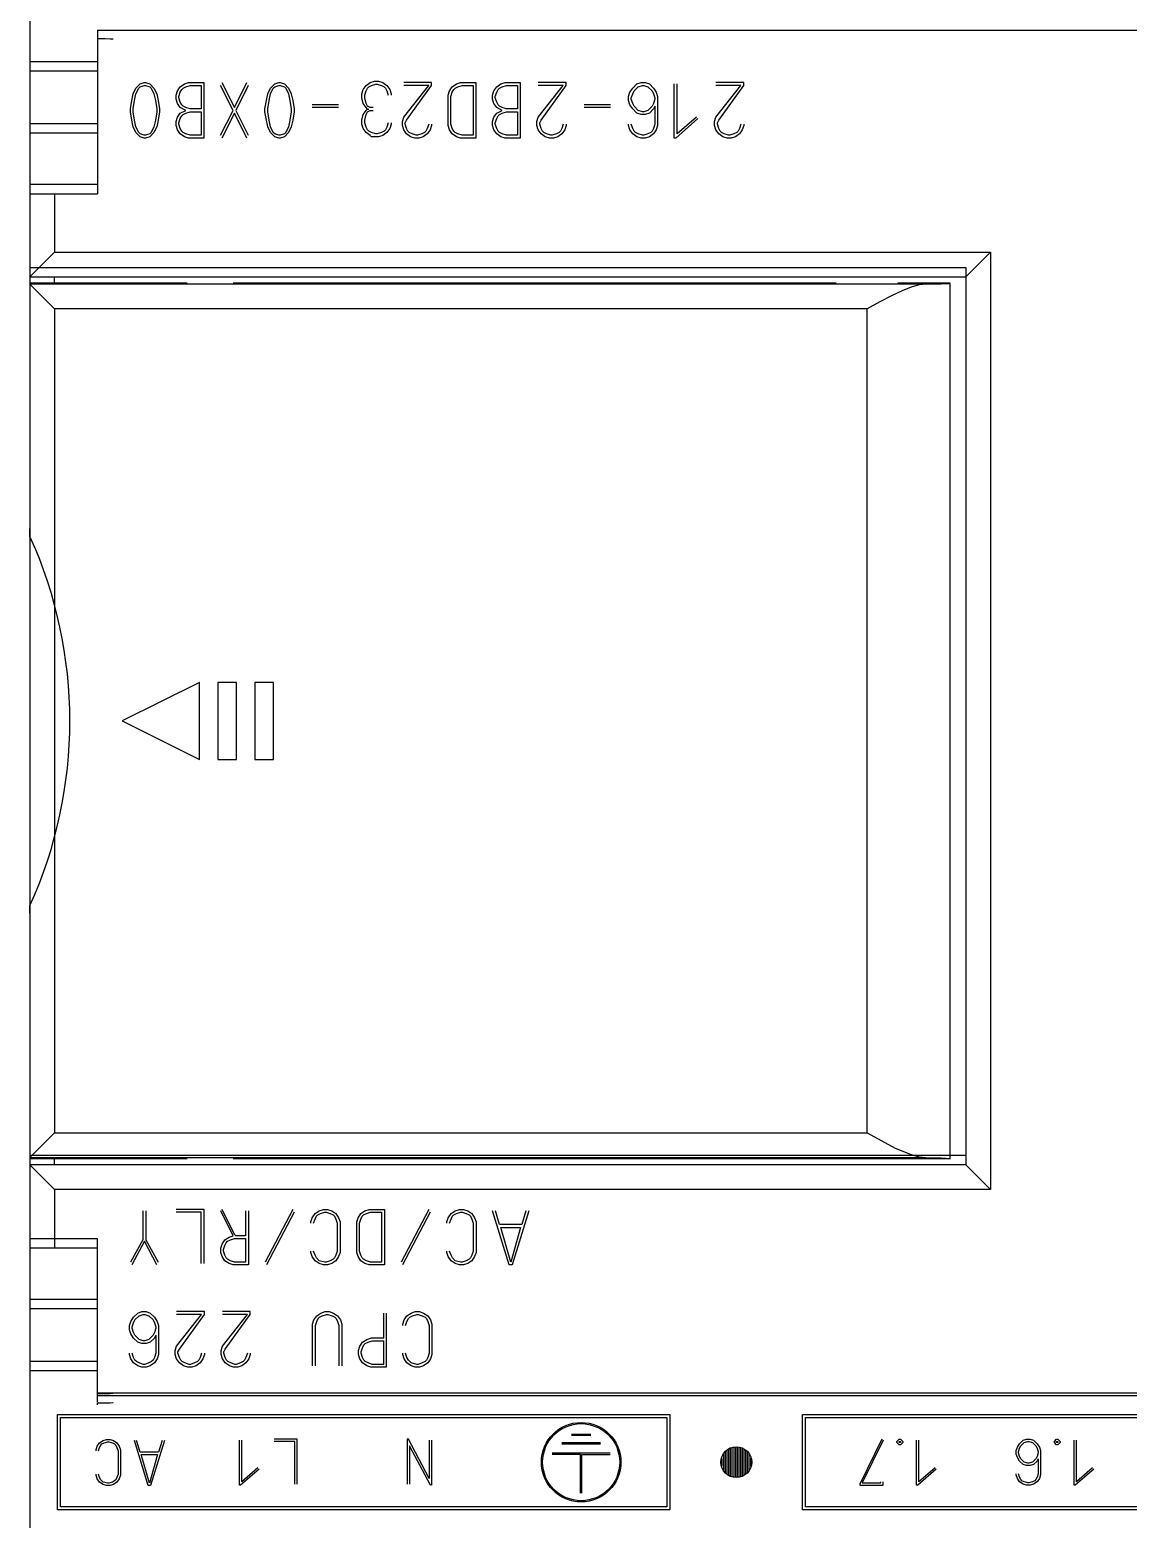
# Model space of a CAD drawing. Header units: millimetres. Extents: x 367 to 1026, y -455 to 11.
# Drawn here: x 506.67 to 542.29, y -260.08 to -211.76 of the extents above; entities that cross this region are included whole.
import ezdxf

# ---------------------------------------------------------------- set-up
doc = ezdxf.new("R2010")
doc.units = ezdxf.units.MM
doc.header["$LTSCALE"] = 6
for name, color, linetype in [('0008LEVEL_0', 7, 'Continuous'), ('0008LEVEL_1', 7, 'Continuous'), ('8_ALL_NOTES_BALLOONS_SYMBOLS_GT', 7, 'Continuous')]:
    doc.layers.add(name, color=color, linetype=linetype)

msp = doc.modelspace()

# ---------------------------------------------------------------- linework, layer by layer
at = {"color": 7, "linetype": 'Continuous'}
for p, q in [((506.673, -194.677), (506.673, -273.077)), ((508.873, -211.777), (508.873, -216.777)), ((508.873, -211.777), (662.073, -211.777)), ((506.673, -212.789), (508.873, -212.789)), ((517.579, -213.569), (517.714, -213.479)), ((517.714, -213.479), (517.849, -213.434)), ((517.759, -213.569), (517.894, -213.524)), ((517.849, -213.434), (517.984, -213.434)), ((517.894, -213.524), (517.939, -213.524)), ((517.939, -213.524), (518.074, -213.569)), ((517.984, -213.434), (518.119, -213.479)), ((518.119, -213.479), (518.254, -213.569)), ((517.444, -213.839), (517.489, -213.704)), ((517.444, -213.974), (517.444, -213.839)), ((517.489, -214.154), (517.444, -213.974)), ((517.489, -213.704), (517.579, -213.569)), ((517.534, -213.884), (517.579, -213.749)), ((517.534, -213.974), (517.534, -213.884)), ((517.579, -214.154), (517.534, -213.974)), ((517.579, -213.749), (517.624, -213.659)), ((517.624, -213.659), (517.669, -213.614)), ((517.669, -213.614), (517.759, -213.569)), ((518.074, -213.569), (518.164, -213.614)), ((518.164, -213.614), (518.209, -213.659)), ((518.209, -213.659), (518.254, -213.749)), ((518.254, -213.569), (518.344, -213.704)), ((518.254, -213.749), (518.299, -213.884)), ((518.344, -213.704), (518.389, -213.839)), ((518.389, -213.839), (518.389, -213.884)), ((517.579, -214.289), (517.489, -214.154)), ((517.489, -214.514), (517.579, -214.379)), ((517.624, -214.244), (517.579, -214.154)), ((517.624, -214.334), (517.579, -214.289)), ((517.579, -214.379), (517.624, -214.334)), ((517.579, -214.514), (517.624, -214.424)), ((517.714, -214.289), (517.624, -214.244)), ((517.624, -214.334), (517.669, -214.334)), ((517.624, -214.424), (517.714, -214.379)), ((517.804, -214.289), (517.714, -214.289)), ((517.714, -214.379), (517.804, -214.379)), ((506.673, -214.804), (508.873, -214.804)), ((517.444, -214.694), (517.489, -214.514)), ((517.444, -214.829), (517.444, -214.694)), ((517.489, -214.964), (517.444, -214.829)), ((517.579, -215.099), (517.489, -214.964)), ((517.534, -214.694), (517.579, -214.514)), ((517.534, -214.784), (517.534, -214.694)), ((517.579, -214.919), (517.534, -214.784)), ((517.624, -215.009), (517.579, -214.919)), ((518.254, -214.919), (518.209, -215.009)), ((518.299, -214.784), (518.254, -214.919)), ((518.344, -214.964), (518.254, -215.099)), ((518.389, -214.829), (518.344, -214.964)), ((518.389, -214.784), (518.389, -214.829)), ((517.714, -215.189), (517.579, -215.099)), ((517.669, -215.054), (517.624, -215.009)), ((517.759, -215.099), (517.669, -215.054)), ((517.759, -215.234), (517.714, -215.189)), ((517.894, -215.144), (517.759, -215.099)), ((517.984, -215.234), (517.759, -215.234)), ((517.939, -215.144), (517.894, -215.144)), ((518.074, -215.099), (517.939, -215.144)), ((518.119, -215.189), (517.984, -215.234)), ((518.164, -215.054), (518.074, -215.099)), ((518.254, -215.099), (518.119, -215.189)), ((518.209, -215.009), (518.164, -215.054)), ((506.673, -216.777), (508.873, -216.777)), ((506.673, -219.477), (537.023, -219.477)), ((537.023, -219.477), (537.023, -248.277)), ((537.023, -248.277), (506.673, -248.277)), ((508.873, -250.977), (506.673, -250.977)), ((508.873, -255.977), (508.873, -250.977)), ((508.873, -252.949), (506.673, -252.949)), ((508.873, -254.964), (506.673, -254.964)), ((508.873, -255.977), (662.073, -255.977)), ((508.873, -256.068), (508.873, -256.008)), ((508.873, -256.068), (662.073, -256.068)), ((507.573, -256.677), (527.428, -256.677)), ((507.673, -256.777), (527.328, -256.777)), ((527.328, -256.777), (527.328, -259.677)), ((527.428, -256.677), (527.428, -259.777)), ((531.728, -259.777), (531.728, -256.677)), ((531.828, -259.677), (531.828, -256.777)), ((573.173, -259.777), (531.728, -259.777)), ((573.073, -259.677), (531.828, -259.677))]:
    msp.add_line(p, q, dxfattribs=at)
msp.add_spline([(509.361, -255.999), (509.275, -256.005), (509.115, -256.008), (508.873, -256.009)], degree=3, dxfattribs=at)
at = {"layer": '0008LEVEL_0', "color": 7, "linetype": 'Continuous'}
for p, q in [((510.114, -213.657), (510.249, -213.522)), ((510.249, -213.522), (510.384, -213.477)), ((510.384, -213.477), (510.429, -213.477)), ((510.429, -213.477), (510.564, -213.522)), ((510.564, -213.522), (510.699, -213.657)), ((511.554, -213.612), (511.689, -213.522)), ((511.689, -213.522), (511.824, -213.477)), ((511.824, -213.477), (512.319, -213.477)), ((512.319, -213.477), (512.319, -215.277)), ((512.904, -213.477), (513.309, -214.287)), ((513.309, -214.287), (513.714, -213.477)), ((514.479, -213.657), (514.614, -213.522)), ((514.614, -213.522), (514.749, -213.477)), ((514.749, -213.477), (514.794, -213.477)), ((514.794, -213.477), (514.929, -213.522)), ((514.929, -213.522), (515.064, -213.657)), ((519.699, -213.477), (518.799, -213.477)), ((519.699, -213.567), (519.699, -213.477)), ((520.374, -213.612), (520.509, -213.522)), ((520.509, -213.522), (520.644, -213.477)), ((520.644, -213.477), (521.139, -213.477)), ((521.139, -213.477), (521.139, -215.277)), ((521.814, -213.612), (521.949, -213.522)), ((521.949, -213.522), (522.084, -213.477)), ((522.084, -213.477), (522.579, -213.477)), ((522.579, -213.477), (522.579, -215.277)), ((524.064, -213.477), (523.164, -213.477)), ((524.064, -213.567), (524.064, -213.477)), ((526.224, -213.657), (526.359, -213.522)), ((526.359, -213.522), (526.494, -213.477)), ((526.494, -213.477), (526.629, -213.477)), ((526.629, -213.477), (526.764, -213.522)), ((526.764, -213.522), (526.899, -213.657)), ((527.574, -215.277), (527.574, -213.522)), ((527.664, -215.142), (527.664, -213.522)), ((529.824, -213.477), (528.924, -213.477)), ((529.824, -213.567), (529.824, -213.477)), ((509.979, -214.062), (510.024, -213.837)), ((510.024, -213.837), (510.114, -213.657)), ((510.069, -214.062), (510.114, -213.837)), ((510.114, -213.837), (510.204, -213.657)), ((510.204, -213.657), (510.249, -213.612)), ((510.249, -213.612), (510.384, -213.567)), ((510.384, -213.567), (510.429, -213.567)), ((510.429, -213.567), (510.564, -213.612)), ((510.564, -213.612), (510.609, -213.657)), ((510.609, -213.657), (510.699, -213.837)), ((510.699, -213.657), (510.789, -213.837)), ((510.699, -213.837), (510.744, -214.062)), ((510.789, -213.837), (510.834, -214.062)), ((511.419, -213.882), (511.464, -213.747)), ((511.419, -214.017), (511.419, -213.882)), ((511.464, -214.152), (511.419, -214.017)), ((511.464, -213.747), (511.554, -213.612)), ((511.509, -213.927), (511.554, -213.792)), ((511.509, -213.972), (511.509, -213.927)), ((511.554, -214.107), (511.509, -213.972)), ((511.554, -213.792), (511.599, -213.702)), ((511.599, -213.702), (511.644, -213.657)), ((511.644, -213.657), (511.734, -213.612)), ((511.734, -213.612), (511.869, -213.567)), ((511.869, -213.567), (512.229, -213.567)), ((512.229, -213.567), (512.229, -214.332)), ((513.264, -214.377), (512.859, -213.567)), ((513.759, -213.567), (513.354, -214.377)), ((514.344, -214.062), (514.389, -213.837)), ((514.389, -213.837), (514.479, -213.657)), ((514.434, -214.062), (514.479, -213.837)), ((514.479, -213.837), (514.569, -213.657)), ((514.569, -213.657), (514.614, -213.612)), ((514.614, -213.612), (514.749, -213.567)), ((514.749, -213.567), (514.794, -213.567)), ((514.794, -213.567), (514.929, -213.612)), ((514.929, -213.612), (514.974, -213.657)), ((514.974, -213.657), (515.064, -213.837)), ((515.064, -213.657), (515.154, -213.837)), ((515.064, -213.837), (515.109, -214.062)), ((515.154, -213.837), (515.199, -214.062)), ((518.799, -214.602), (519.609, -213.567)), ((519.609, -213.567), (518.799, -213.567)), ((518.889, -214.692), (519.699, -213.567)), ((520.239, -213.882), (520.284, -213.747)), ((520.239, -214.872), (520.239, -213.882)), ((520.284, -213.747), (520.374, -213.612)), ((520.329, -213.927), (520.374, -213.792)), ((520.329, -214.827), (520.329, -213.927)), ((520.374, -213.792), (520.419, -213.702)), ((520.419, -213.702), (520.464, -213.657)), ((520.464, -213.657), (520.554, -213.612)), ((520.554, -213.612), (520.689, -213.567)), ((520.689, -213.567), (521.049, -213.567)), ((521.049, -213.567), (521.049, -215.187)), ((521.679, -213.882), (521.724, -213.747)), ((521.679, -214.017), (521.679, -213.882)), ((521.724, -214.152), (521.679, -214.017)), ((521.724, -213.747), (521.814, -213.612)), ((521.769, -213.927), (521.814, -213.792)), ((521.769, -213.972), (521.769, -213.927)), ((521.814, -214.107), (521.769, -213.972)), ((521.814, -213.792), (521.859, -213.702)), ((521.859, -213.702), (521.904, -213.657)), ((521.904, -213.657), (521.994, -213.612)), ((521.994, -213.612), (522.129, -213.567)), ((522.129, -213.567), (522.489, -213.567)), ((522.489, -213.567), (522.489, -214.332)), ((523.164, -214.602), (523.974, -213.567)), ((523.974, -213.567), (523.164, -213.567)), ((523.254, -214.692), (524.064, -213.567)), ((526.089, -213.927), (526.134, -213.792)), ((526.089, -214.062), (526.089, -213.927)), ((526.134, -213.792), (526.224, -213.657)), ((526.179, -213.972), (526.224, -213.837)), ((526.179, -214.017), (526.179, -213.972)), ((526.224, -214.152), (526.179, -214.017)), ((526.224, -213.837), (526.269, -213.747)), ((526.269, -213.747), (526.404, -213.612)), ((526.404, -213.612), (526.539, -213.567)), ((526.539, -213.567), (526.584, -213.567)), ((526.584, -213.567), (526.719, -213.612)), ((526.719, -213.612), (526.854, -213.747)), ((526.854, -213.747), (526.899, -213.837)), ((526.899, -213.657), (526.989, -213.792)), ((526.899, -213.837), (526.944, -213.972)), ((526.944, -214.017), (526.899, -214.152)), ((526.944, -213.972), (526.944, -214.017)), ((526.989, -213.792), (527.034, -213.927)), ((527.034, -213.927), (527.034, -214.872)), ((528.924, -214.602), (529.734, -213.567)), ((529.734, -213.567), (528.924, -213.567)), ((529.014, -214.692), (529.824, -213.567)), ((509.934, -214.332), (509.979, -214.062)), ((509.934, -214.422), (509.934, -214.332)), ((509.979, -214.692), (509.934, -214.422)), ((510.024, -214.332), (510.069, -214.062)), ((510.024, -214.422), (510.024, -214.332)), ((510.069, -214.692), (510.024, -214.422)), ((510.744, -214.062), (510.789, -214.332)), ((510.789, -214.422), (510.744, -214.692)), ((510.789, -214.332), (510.789, -214.422)), ((510.834, -214.062), (510.879, -214.332)), ((510.879, -214.422), (510.834, -214.692)), ((510.879, -214.332), (510.879, -214.422)), ((511.554, -214.287), (511.464, -214.152)), ((511.464, -214.602), (511.554, -214.467)), ((511.599, -214.197), (511.554, -214.107)), ((511.734, -214.377), (511.554, -214.287)), ((511.554, -214.467), (511.734, -214.377)), ((511.644, -214.242), (511.599, -214.197)), ((511.734, -214.287), (511.644, -214.242)), ((511.644, -214.512), (511.734, -214.467)), ((511.869, -214.332), (511.734, -214.287)), ((511.734, -214.467), (511.869, -214.422)), ((512.229, -214.332), (511.869, -214.332)), ((511.869, -214.422), (512.229, -214.422)), ((512.229, -214.422), (512.229, -215.187)), ((512.859, -215.187), (513.264, -214.377)), ((513.309, -214.467), (512.904, -215.277)), ((513.714, -215.277), (513.309, -214.467)), ((513.354, -214.377), (513.759, -215.187)), ((514.299, -214.332), (514.344, -214.062)), ((514.299, -214.422), (514.299, -214.332)), ((514.344, -214.692), (514.299, -214.422)), ((514.389, -214.332), (514.434, -214.062)), ((514.389, -214.422), (514.389, -214.332)), ((514.434, -214.692), (514.389, -214.422)), ((515.109, -214.062), (515.154, -214.332)), ((515.154, -214.422), (515.109, -214.692)), ((515.154, -214.332), (515.154, -214.422)), ((515.199, -214.062), (515.244, -214.332)), ((515.244, -214.422), (515.199, -214.692)), ((515.244, -214.332), (515.244, -214.422)), ((516.684, -214.197), (515.829, -214.197)), ((516.684, -214.287), (515.829, -214.287)), ((521.814, -214.287), (521.724, -214.152)), ((521.724, -214.602), (521.814, -214.467)), ((521.859, -214.197), (521.814, -214.107)), ((521.994, -214.377), (521.814, -214.287)), ((521.814, -214.467), (521.994, -214.377)), ((521.904, -214.242), (521.859, -214.197)), ((521.994, -214.287), (521.904, -214.242)), ((521.904, -214.512), (521.994, -214.467)), ((522.129, -214.332), (521.994, -214.287)), ((521.994, -214.467), (522.129, -214.422)), ((522.489, -214.332), (522.129, -214.332)), ((522.129, -214.422), (522.489, -214.422)), ((522.489, -214.422), (522.489, -215.187)), ((525.504, -214.197), (524.649, -214.197)), ((525.504, -214.287), (524.649, -214.287)), ((526.134, -214.197), (526.089, -214.062)), ((526.224, -214.332), (526.134, -214.197)), ((526.269, -214.242), (526.224, -214.152)), ((526.359, -214.467), (526.224, -214.332)), ((526.404, -214.377), (526.269, -214.242)), ((526.494, -214.512), (526.359, -214.467)), ((526.539, -214.422), (526.404, -214.377)), ((526.584, -214.422), (526.539, -214.422)), ((526.719, -214.377), (526.584, -214.422)), ((526.764, -214.467), (526.629, -214.512)), ((526.854, -214.242), (526.719, -214.377)), ((526.899, -214.332), (526.764, -214.467)), ((526.899, -214.152), (526.854, -214.242)), ((526.944, -214.242), (526.899, -214.332)), ((526.944, -214.242), (526.944, -214.827)), ((510.024, -214.917), (509.979, -214.692)), ((510.114, -215.097), (510.024, -214.917)), ((510.114, -214.917), (510.069, -214.692)), ((510.204, -215.097), (510.114, -214.917)), ((510.699, -214.917), (510.609, -215.097)), ((510.744, -214.692), (510.699, -214.917)), ((510.789, -214.917), (510.699, -215.097)), ((510.834, -214.692), (510.789, -214.917)), ((511.419, -214.737), (511.464, -214.602)), ((511.419, -214.872), (511.419, -214.737)), ((511.464, -215.007), (511.419, -214.872)), ((511.509, -214.782), (511.554, -214.647)), ((511.509, -214.827), (511.509, -214.782)), ((511.554, -214.962), (511.509, -214.827)), ((511.554, -214.647), (511.599, -214.557)), ((511.599, -215.052), (511.554, -214.962)), ((511.599, -214.557), (511.644, -214.512)), ((514.389, -214.917), (514.344, -214.692)), ((514.479, -215.097), (514.389, -214.917)), ((514.479, -214.917), (514.434, -214.692)), ((514.569, -215.097), (514.479, -214.917)), ((515.064, -214.917), (514.974, -215.097)), ((515.109, -214.692), (515.064, -214.917)), ((515.154, -214.917), (515.064, -215.097)), ((515.199, -214.692), (515.154, -214.917)), ((518.754, -214.737), (518.799, -214.602)), ((518.754, -214.872), (518.754, -214.737)), ((518.799, -215.007), (518.754, -214.872)), ((518.844, -214.782), (518.889, -214.692)), ((518.844, -214.827), (518.844, -214.782)), ((518.889, -214.962), (518.844, -214.827)), ((518.934, -215.052), (518.889, -214.962)), ((519.564, -214.962), (519.519, -215.052)), ((519.609, -214.827), (519.564, -214.962)), ((519.699, -214.872), (519.654, -215.007)), ((519.699, -214.827), (519.699, -214.872)), ((520.284, -215.007), (520.239, -214.872)), ((520.374, -214.962), (520.329, -214.827)), ((520.419, -215.052), (520.374, -214.962)), ((521.679, -214.737), (521.724, -214.602)), ((521.679, -214.872), (521.679, -214.737)), ((521.724, -215.007), (521.679, -214.872)), ((521.769, -214.782), (521.814, -214.647)), ((521.769, -214.827), (521.769, -214.782)), ((521.814, -214.962), (521.769, -214.827)), ((521.814, -214.647), (521.859, -214.557)), ((521.859, -215.052), (521.814, -214.962)), ((521.859, -214.557), (521.904, -214.512)), ((523.119, -214.737), (523.164, -214.602)), ((523.119, -214.872), (523.119, -214.737)), ((523.164, -215.007), (523.119, -214.872)), ((523.209, -214.782), (523.254, -214.692)), ((523.209, -214.827), (523.209, -214.782)), ((523.254, -214.962), (523.209, -214.827)), ((523.299, -215.052), (523.254, -214.962)), ((523.929, -214.962), (523.884, -215.052)), ((523.974, -214.827), (523.929, -214.962)), ((524.064, -214.872), (524.019, -215.007)), ((524.064, -214.827), (524.064, -214.872)), ((526.089, -214.872), (526.089, -214.827)), ((526.134, -215.007), (526.089, -214.872)), ((526.224, -214.962), (526.179, -214.827)), ((526.269, -215.052), (526.224, -214.962)), ((526.629, -214.512), (526.494, -214.512)), ((526.899, -214.962), (526.854, -215.052)), ((526.944, -214.827), (526.899, -214.962)), ((527.034, -214.872), (526.989, -215.007)), ((528.339, -214.647), (527.619, -215.277)), ((528.294, -214.602), (527.664, -215.142)), ((528.879, -214.737), (528.924, -214.602)), ((528.879, -214.872), (528.879, -214.737)), ((528.924, -215.007), (528.879, -214.872)), ((528.969, -214.782), (529.014, -214.692)), ((528.969, -214.827), (528.969, -214.782)), ((529.014, -214.962), (528.969, -214.827)), ((529.059, -215.052), (529.014, -214.962)), ((529.689, -214.962), (529.644, -215.052)), ((529.734, -214.827), (529.689, -214.962)), ((529.824, -214.872), (529.779, -215.007)), ((529.824, -214.827), (529.824, -214.872)), ((510.249, -215.232), (510.114, -215.097)), ((510.249, -215.142), (510.204, -215.097)), ((510.384, -215.187), (510.249, -215.142)), ((510.384, -215.277), (510.249, -215.232)), ((510.429, -215.187), (510.384, -215.187)), ((510.429, -215.277), (510.384, -215.277)), ((510.564, -215.142), (510.429, -215.187)), ((510.564, -215.232), (510.429, -215.277)), ((510.609, -215.097), (510.564, -215.142)), ((510.699, -215.097), (510.564, -215.232)), ((511.554, -215.142), (511.464, -215.007)), ((511.689, -215.232), (511.554, -215.142)), ((511.644, -215.097), (511.599, -215.052)), ((511.734, -215.142), (511.644, -215.097)), ((511.824, -215.277), (511.689, -215.232)), ((511.869, -215.187), (511.734, -215.142)), ((512.319, -215.277), (511.824, -215.277)), ((512.229, -215.187), (511.869, -215.187)), ((514.614, -215.232), (514.479, -215.097)), ((514.614, -215.142), (514.569, -215.097)), ((514.749, -215.187), (514.614, -215.142)), ((514.749, -215.277), (514.614, -215.232)), ((514.794, -215.187), (514.749, -215.187)), ((514.794, -215.277), (514.749, -215.277)), ((514.929, -215.142), (514.794, -215.187)), ((514.929, -215.232), (514.794, -215.277)), ((514.974, -215.097), (514.929, -215.142)), ((515.064, -215.097), (514.929, -215.232)), ((518.889, -215.142), (518.799, -215.007)), ((519.024, -215.232), (518.889, -215.142)), ((518.979, -215.097), (518.934, -215.052)), ((519.069, -215.142), (518.979, -215.097)), ((519.159, -215.277), (519.024, -215.232)), ((519.204, -215.187), (519.069, -215.142)), ((519.294, -215.277), (519.159, -215.277)), ((519.249, -215.187), (519.204, -215.187)), ((519.384, -215.142), (519.249, -215.187)), ((519.429, -215.232), (519.294, -215.277)), ((519.474, -215.097), (519.384, -215.142)), ((519.564, -215.142), (519.429, -215.232)), ((519.519, -215.052), (519.474, -215.097)), ((519.654, -215.007), (519.564, -215.142)), ((520.374, -215.142), (520.284, -215.007)), ((520.509, -215.232), (520.374, -215.142)), ((520.464, -215.097), (520.419, -215.052)), ((520.554, -215.142), (520.464, -215.097)), ((520.644, -215.277), (520.509, -215.232)), ((520.689, -215.187), (520.554, -215.142)), ((521.139, -215.277), (520.644, -215.277)), ((521.049, -215.187), (520.689, -215.187)), ((521.814, -215.142), (521.724, -215.007)), ((521.949, -215.232), (521.814, -215.142)), ((521.904, -215.097), (521.859, -215.052)), ((521.994, -215.142), (521.904, -215.097)), ((522.084, -215.277), (521.949, -215.232)), ((522.129, -215.187), (521.994, -215.142)), ((522.579, -215.277), (522.084, -215.277)), ((522.489, -215.187), (522.129, -215.187)), ((523.254, -215.142), (523.164, -215.007)), ((523.389, -215.232), (523.254, -215.142)), ((523.344, -215.097), (523.299, -215.052)), ((523.434, -215.142), (523.344, -215.097)), ((523.524, -215.277), (523.389, -215.232)), ((523.569, -215.187), (523.434, -215.142)), ((523.659, -215.277), (523.524, -215.277)), ((523.614, -215.187), (523.569, -215.187)), ((523.749, -215.142), (523.614, -215.187)), ((523.794, -215.232), (523.659, -215.277)), ((523.839, -215.097), (523.749, -215.142)), ((523.929, -215.142), (523.794, -215.232)), ((523.884, -215.052), (523.839, -215.097)), ((524.019, -215.007), (523.929, -215.142)), ((526.224, -215.142), (526.134, -215.007)), ((526.359, -215.232), (526.224, -215.142)), ((526.314, -215.097), (526.269, -215.052)), ((526.404, -215.142), (526.314, -215.097)), ((526.494, -215.277), (526.359, -215.232)), ((526.539, -215.187), (526.404, -215.142)), ((526.629, -215.277), (526.494, -215.277)), ((526.584, -215.187), (526.539, -215.187)), ((526.719, -215.142), (526.584, -215.187)), ((526.764, -215.232), (526.629, -215.277)), ((526.809, -215.097), (526.719, -215.142)), ((526.899, -215.142), (526.764, -215.232)), ((526.854, -215.052), (526.809, -215.097)), ((526.989, -215.007), (526.899, -215.142)), ((527.619, -215.277), (527.574, -215.277)), ((529.014, -215.142), (528.924, -215.007)), ((529.149, -215.232), (529.014, -215.142)), ((529.104, -215.097), (529.059, -215.052)), ((529.194, -215.142), (529.104, -215.097)), ((529.284, -215.277), (529.149, -215.232)), ((529.329, -215.187), (529.194, -215.142)), ((529.419, -215.277), (529.284, -215.277)), ((529.374, -215.187), (529.329, -215.187)), ((529.509, -215.142), (529.374, -215.187)), ((529.554, -215.232), (529.419, -215.277)), ((529.599, -215.097), (529.509, -215.142)), ((529.689, -215.142), (529.554, -215.232)), ((529.644, -215.052), (529.599, -215.097)), ((529.779, -215.007), (529.689, -215.142)), ((510.343, -250.072), (510.343, -251.017)), ((510.433, -250.072), (510.433, -251.017)), ((512.323, -250.027), (511.423, -250.027)), ((512.233, -250.117), (511.423, -250.117)), ((512.233, -251.782), (512.233, -250.117)), ((512.323, -251.782), (512.323, -250.027)), ((513.268, -250.882), (512.863, -250.072)), ((513.313, -250.837), (512.908, -250.027)), ((513.673, -250.072), (513.673, -250.882)), ((513.763, -250.072), (513.763, -251.827)), ((515.203, -250.027), (514.303, -251.737)), ((515.248, -250.117), (514.348, -251.827)), ((515.833, -250.297), (515.923, -250.162)), ((515.923, -250.162), (516.058, -250.072)), ((515.923, -250.342), (515.968, -250.252)), ((515.968, -250.252), (516.013, -250.207)), ((516.013, -250.207), (516.103, -250.162)), ((516.058, -250.072), (516.193, -250.027)), ((516.103, -250.162), (516.238, -250.117)), ((516.193, -250.027), (516.328, -250.027)), ((516.238, -250.117), (516.283, -250.117)), ((516.283, -250.117), (516.418, -250.162)), ((516.328, -250.027), (516.463, -250.072)), ((516.418, -250.162), (516.508, -250.207)), ((516.463, -250.072), (516.598, -250.162)), ((516.508, -250.207), (516.553, -250.252)), ((516.553, -250.252), (516.598, -250.342)), ((516.598, -250.162), (516.688, -250.297)), ((517.318, -250.297), (517.408, -250.162)), ((517.408, -250.162), (517.543, -250.072)), ((517.408, -250.342), (517.453, -250.252)), ((517.453, -250.252), (517.498, -250.207)), ((517.498, -250.207), (517.588, -250.162)), ((517.543, -250.072), (517.678, -250.027)), ((517.588, -250.162), (517.723, -250.117)), ((517.678, -250.027), (518.173, -250.027)), ((517.723, -250.117), (518.083, -250.117)), ((518.083, -250.117), (518.083, -251.737)), ((518.173, -250.027), (518.173, -251.827)), ((519.613, -250.027), (518.713, -251.737)), ((519.658, -250.117), (518.758, -251.827)), ((520.243, -250.297), (520.333, -250.162)), ((520.333, -250.162), (520.468, -250.072)), ((520.333, -250.342), (520.378, -250.252)), ((520.378, -250.252), (520.423, -250.207)), ((520.423, -250.207), (520.513, -250.162)), ((520.468, -250.072), (520.603, -250.027)), ((520.513, -250.162), (520.648, -250.117)), ((520.603, -250.027), (520.738, -250.027)), ((520.648, -250.117), (520.693, -250.117)), ((520.693, -250.117), (520.828, -250.162)), ((520.738, -250.027), (520.873, -250.072)), ((520.828, -250.162), (520.918, -250.207)), ((520.873, -250.072), (521.008, -250.162)), ((520.918, -250.207), (520.963, -250.252)), ((520.963, -250.252), (521.008, -250.342)), ((521.008, -250.162), (521.098, -250.297)), ((522.223, -251.827), (521.683, -250.072)), ((521.908, -250.522), (521.773, -250.072)), ((522.853, -250.072), (522.313, -251.827)), ((522.763, -250.072), (522.628, -250.522)), ((515.788, -250.432), (515.833, -250.297)), ((515.788, -250.477), (515.788, -250.432)), ((515.878, -250.477), (515.923, -250.342)), ((516.598, -250.342), (516.643, -250.477)), ((516.643, -250.477), (516.643, -251.377)), ((516.688, -250.297), (516.733, -250.432)), ((516.733, -250.432), (516.733, -251.422)), ((517.273, -250.432), (517.318, -250.297)), ((517.273, -251.422), (517.273, -250.432)), ((517.363, -250.477), (517.408, -250.342)), ((517.363, -251.377), (517.363, -250.477)), ((520.198, -250.432), (520.243, -250.297)), ((520.198, -250.477), (520.198, -250.432)), ((520.288, -250.477), (520.333, -250.342)), ((521.008, -250.342), (521.053, -250.477)), ((521.053, -250.477), (521.053, -251.377)), ((521.098, -250.297), (521.143, -250.432)), ((521.143, -250.432), (521.143, -251.422)), ((522.628, -250.522), (521.908, -250.522)), ((521.953, -250.612), (522.583, -250.612)), ((522.268, -251.737), (521.953, -250.612)), ((522.583, -250.612), (522.268, -251.737)), ((510.343, -251.017), (509.938, -251.737)), ((510.388, -251.062), (509.983, -251.827)), ((510.793, -251.827), (510.388, -251.062)), ((510.433, -251.017), (510.838, -251.737)), ((512.863, -251.287), (512.908, -251.152)), ((512.908, -251.152), (512.998, -251.017)), ((512.953, -251.332), (512.998, -251.197)), ((512.998, -251.017), (513.133, -250.927)), ((512.998, -251.197), (513.043, -251.107)), ((513.043, -251.107), (513.088, -251.062)), ((513.088, -251.062), (513.178, -251.017)), ((513.133, -250.927), (513.268, -250.882)), ((513.178, -251.017), (513.313, -250.972)), ((513.358, -250.882), (513.313, -250.837)), ((513.313, -250.972), (513.673, -250.972)), ((513.673, -250.882), (513.358, -250.882)), ((513.673, -250.972), (513.673, -251.737)), ((512.863, -251.422), (512.863, -251.287)), ((512.908, -251.557), (512.863, -251.422)), ((512.998, -251.692), (512.908, -251.557)), ((512.953, -251.377), (512.953, -251.332)), ((512.998, -251.512), (512.953, -251.377)), ((513.043, -251.602), (512.998, -251.512)), ((513.133, -251.782), (512.998, -251.692)), ((513.088, -251.647), (513.043, -251.602)), ((513.178, -251.692), (513.088, -251.647)), ((513.313, -251.737), (513.178, -251.692)), ((515.788, -251.422), (515.788, -251.377)), ((515.833, -251.557), (515.788, -251.422)), ((515.923, -251.692), (515.833, -251.557)), ((515.923, -251.512), (515.878, -251.377)), ((515.968, -251.602), (515.923, -251.512)), ((516.058, -251.782), (515.923, -251.692)), ((516.058, -251.692), (515.968, -251.602)), ((516.238, -251.737), (516.058, -251.692)), ((516.418, -251.692), (516.283, -251.737)), ((516.508, -251.647), (516.418, -251.692)), ((516.598, -251.692), (516.463, -251.782)), ((516.553, -251.602), (516.508, -251.647)), ((516.598, -251.512), (516.553, -251.602)), ((516.643, -251.377), (516.598, -251.512)), ((516.688, -251.557), (516.598, -251.692)), ((516.733, -251.422), (516.688, -251.557)), ((517.318, -251.557), (517.273, -251.422)), ((517.408, -251.692), (517.318, -251.557)), ((517.408, -251.512), (517.363, -251.377)), ((517.453, -251.602), (517.408, -251.512)), ((517.543, -251.782), (517.408, -251.692)), ((517.498, -251.647), (517.453, -251.602)), ((517.588, -251.692), (517.498, -251.647)), ((517.723, -251.737), (517.588, -251.692)), ((520.198, -251.422), (520.198, -251.377)), ((520.243, -251.557), (520.198, -251.422)), ((520.333, -251.692), (520.243, -251.557)), ((520.333, -251.512), (520.288, -251.377)), ((520.378, -251.602), (520.333, -251.512)), ((520.468, -251.782), (520.333, -251.692)), ((520.468, -251.692), (520.378, -251.602)), ((520.648, -251.737), (520.468, -251.692)), ((520.828, -251.692), (520.693, -251.737)), ((520.918, -251.647), (520.828, -251.692)), ((521.008, -251.692), (520.873, -251.782)), ((520.963, -251.602), (520.918, -251.647)), ((521.008, -251.512), (520.963, -251.602)), ((521.053, -251.377), (521.008, -251.512)), ((521.098, -251.557), (521.008, -251.692)), ((521.143, -251.422), (521.098, -251.557)), ((513.268, -251.827), (513.133, -251.782)), ((513.763, -251.827), (513.268, -251.827)), ((513.673, -251.737), (513.313, -251.737)), ((516.193, -251.827), (516.058, -251.782)), ((516.328, -251.827), (516.193, -251.827)), ((516.283, -251.737), (516.238, -251.737)), ((516.463, -251.782), (516.328, -251.827)), ((517.678, -251.827), (517.543, -251.782)), ((518.173, -251.827), (517.678, -251.827)), ((518.083, -251.737), (517.723, -251.737)), ((520.603, -251.827), (520.468, -251.782)), ((520.738, -251.827), (520.603, -251.827)), ((520.693, -251.737), (520.648, -251.737)), ((520.873, -251.782), (520.738, -251.827)), ((522.313, -251.827), (522.223, -251.827)), ((509.949, -253.659), (510.039, -253.524)), ((510.039, -253.524), (510.174, -253.389)), ((510.039, -253.704), (510.084, -253.614)), ((510.084, -253.614), (510.219, -253.479)), ((510.174, -253.389), (510.309, -253.344)), ((510.219, -253.479), (510.354, -253.434)), ((510.309, -253.344), (510.444, -253.344)), ((510.354, -253.434), (510.399, -253.434)), ((510.399, -253.434), (510.534, -253.479)), ((510.444, -253.344), (510.579, -253.389)), ((510.534, -253.479), (510.669, -253.614)), ((510.579, -253.389), (510.714, -253.524)), ((510.669, -253.614), (510.714, -253.704)), ((510.714, -253.524), (510.804, -253.659)), ((512.334, -253.344), (511.434, -253.344)), ((511.434, -254.469), (512.244, -253.434)), ((512.244, -253.434), (511.434, -253.434)), ((511.524, -254.559), (512.334, -253.434)), ((512.334, -253.434), (512.334, -253.344)), ((513.819, -253.344), (512.919, -253.344)), ((512.919, -254.469), (513.729, -253.434)), ((513.729, -253.434), (512.919, -253.434)), ((513.009, -254.559), (513.819, -253.434)), ((513.819, -253.434), (513.819, -253.344)), ((515.844, -253.749), (515.889, -253.614)), ((515.889, -253.614), (515.979, -253.479)), ((515.979, -253.479), (516.114, -253.389)), ((515.979, -253.659), (516.024, -253.569)), ((516.024, -253.569), (516.069, -253.524)), ((516.069, -253.524), (516.159, -253.479)), ((516.114, -253.389), (516.249, -253.344)), ((516.159, -253.479), (516.294, -253.434)), ((516.249, -253.344), (516.384, -253.344)), ((516.294, -253.434), (516.339, -253.434)), ((516.339, -253.434), (516.474, -253.479)), ((516.384, -253.344), (516.519, -253.389)), ((516.474, -253.479), (516.564, -253.524)), ((516.519, -253.389), (516.654, -253.479)), ((516.564, -253.524), (516.609, -253.569)), ((516.609, -253.569), (516.654, -253.659)), ((516.654, -253.479), (516.744, -253.614)), ((516.744, -253.614), (516.789, -253.749)), ((518.139, -253.389), (518.139, -254.199)), ((518.229, -253.389), (518.229, -255.144)), ((518.769, -253.749), (518.814, -253.614)), ((518.814, -253.614), (518.904, -253.479)), ((518.904, -253.479), (519.039, -253.389)), ((518.904, -253.659), (518.949, -253.569)), ((518.949, -253.569), (518.994, -253.524)), ((518.994, -253.524), (519.084, -253.479)), ((519.039, -253.389), (519.174, -253.344)), ((519.084, -253.479), (519.219, -253.434)), ((519.174, -253.344), (519.309, -253.344)), ((519.219, -253.434), (519.264, -253.434)), ((519.264, -253.434), (519.399, -253.479)), ((519.309, -253.344), (519.444, -253.389)), ((519.399, -253.479), (519.489, -253.524)), ((519.444, -253.389), (519.579, -253.479)), ((519.489, -253.524), (519.534, -253.569)), ((519.534, -253.569), (519.579, -253.659)), ((519.579, -253.479), (519.669, -253.614)), ((519.669, -253.614), (519.714, -253.749)), ((509.904, -253.794), (509.949, -253.659)), ((509.904, -253.929), (509.904, -253.794)), ((509.949, -254.064), (509.904, -253.929)), ((510.039, -254.199), (509.949, -254.064)), ((509.994, -253.839), (510.039, -253.704)), ((509.994, -253.884), (509.994, -253.839)), ((510.039, -254.019), (509.994, -253.884)), ((510.084, -254.109), (510.039, -254.019)), ((510.219, -254.244), (510.084, -254.109)), ((510.669, -254.109), (510.534, -254.244)), ((510.714, -254.019), (510.669, -254.109)), ((510.714, -253.704), (510.759, -253.839)), ((510.759, -253.884), (510.714, -254.019)), ((510.759, -254.109), (510.714, -254.199)), ((510.759, -253.839), (510.759, -253.884)), ((510.759, -254.109), (510.759, -254.694)), ((510.804, -253.659), (510.849, -253.794)), ((510.849, -253.794), (510.849, -254.739)), ((515.844, -255.099), (515.844, -253.749)), ((515.934, -253.794), (515.979, -253.659)), ((515.934, -255.099), (515.934, -253.794)), ((516.654, -253.659), (516.699, -253.794)), ((516.699, -253.794), (516.699, -255.099)), ((516.789, -253.749), (516.789, -255.099)), ((518.769, -253.794), (518.769, -253.749)), ((518.859, -253.794), (518.904, -253.659)), ((519.579, -253.659), (519.624, -253.794)), ((519.624, -253.794), (519.624, -254.694)), ((519.714, -253.749), (519.714, -254.739)), ((510.174, -254.334), (510.039, -254.199)), ((510.309, -254.379), (510.174, -254.334)), ((510.354, -254.289), (510.219, -254.244)), ((510.444, -254.379), (510.309, -254.379)), ((510.399, -254.289), (510.354, -254.289)), ((510.534, -254.244), (510.399, -254.289)), ((510.579, -254.334), (510.444, -254.379)), ((510.714, -254.199), (510.579, -254.334)), ((511.389, -254.604), (511.434, -254.469)), ((511.389, -254.739), (511.389, -254.604)), ((511.479, -254.649), (511.524, -254.559)), ((512.874, -254.604), (512.919, -254.469)), ((512.874, -254.739), (512.874, -254.604)), ((512.964, -254.649), (513.009, -254.559)), ((517.329, -254.604), (517.374, -254.469)), ((517.329, -254.739), (517.329, -254.604)), ((517.374, -254.469), (517.464, -254.334)), ((517.419, -254.649), (517.464, -254.514)), ((517.464, -254.334), (517.599, -254.244)), ((517.464, -254.514), (517.509, -254.424)), ((517.509, -254.424), (517.554, -254.379)), ((517.554, -254.379), (517.644, -254.334)), ((517.599, -254.244), (517.734, -254.199)), ((517.644, -254.334), (517.779, -254.289)), ((518.139, -254.199), (517.734, -254.199)), ((517.779, -254.289), (518.139, -254.289)), ((518.139, -254.289), (518.139, -255.054)), ((509.904, -254.739), (509.904, -254.694)), ((509.949, -254.874), (509.904, -254.739)), ((510.039, -255.009), (509.949, -254.874)), ((510.039, -254.829), (509.994, -254.694)), ((510.084, -254.919), (510.039, -254.829)), ((510.174, -255.099), (510.039, -255.009)), ((510.129, -254.964), (510.084, -254.919)), ((510.219, -255.009), (510.129, -254.964)), ((510.354, -255.054), (510.219, -255.009)), ((510.399, -255.054), (510.354, -255.054)), ((510.534, -255.009), (510.399, -255.054)), ((510.624, -254.964), (510.534, -255.009)), ((510.714, -255.009), (510.579, -255.099)), ((510.669, -254.919), (510.624, -254.964)), ((510.714, -254.829), (510.669, -254.919)), ((510.759, -254.694), (510.714, -254.829)), ((510.804, -254.874), (510.714, -255.009)), ((510.849, -254.739), (510.804, -254.874)), ((511.434, -254.874), (511.389, -254.739)), ((511.524, -255.009), (511.434, -254.874)), ((511.479, -254.694), (511.479, -254.649)), ((511.524, -254.829), (511.479, -254.694)), ((511.569, -254.919), (511.524, -254.829)), ((511.659, -255.099), (511.524, -255.009)), ((511.614, -254.964), (511.569, -254.919)), ((511.704, -255.009), (511.614, -254.964)), ((511.839, -255.054), (511.704, -255.009)), ((511.884, -255.054), (511.839, -255.054)), ((512.019, -255.009), (511.884, -255.054)), ((512.109, -254.964), (512.019, -255.009)), ((512.199, -255.009), (512.064, -255.099)), ((512.154, -254.919), (512.109, -254.964)), ((512.199, -254.829), (512.154, -254.919)), ((512.244, -254.694), (512.199, -254.829)), ((512.289, -254.874), (512.199, -255.009)), ((512.334, -254.739), (512.289, -254.874)), ((512.334, -254.694), (512.334, -254.739)), ((512.919, -254.874), (512.874, -254.739)), ((513.009, -255.009), (512.919, -254.874)), ((512.964, -254.694), (512.964, -254.649)), ((513.009, -254.829), (512.964, -254.694)), ((513.054, -254.919), (513.009, -254.829)), ((513.144, -255.099), (513.009, -255.009)), ((513.099, -254.964), (513.054, -254.919)), ((513.189, -255.009), (513.099, -254.964)), ((513.324, -255.054), (513.189, -255.009)), ((513.369, -255.054), (513.324, -255.054)), ((513.504, -255.009), (513.369, -255.054)), ((513.594, -254.964), (513.504, -255.009)), ((513.684, -255.009), (513.549, -255.099)), ((513.639, -254.919), (513.594, -254.964)), ((513.684, -254.829), (513.639, -254.919)), ((513.729, -254.694), (513.684, -254.829)), ((513.774, -254.874), (513.684, -255.009)), ((513.819, -254.739), (513.774, -254.874)), ((513.819, -254.694), (513.819, -254.739)), ((517.374, -254.874), (517.329, -254.739)), ((517.464, -255.009), (517.374, -254.874)), ((517.419, -254.694), (517.419, -254.649)), ((517.464, -254.829), (517.419, -254.694)), ((517.509, -254.919), (517.464, -254.829)), ((517.599, -255.099), (517.464, -255.009)), ((517.554, -254.964), (517.509, -254.919)), ((517.644, -255.009), (517.554, -254.964)), ((517.779, -255.054), (517.644, -255.009)), ((518.139, -255.054), (517.779, -255.054)), ((518.769, -254.739), (518.769, -254.694)), ((518.814, -254.874), (518.769, -254.739)), ((518.904, -255.009), (518.814, -254.874)), ((518.904, -254.829), (518.859, -254.694)), ((518.949, -254.919), (518.904, -254.829)), ((519.039, -255.099), (518.904, -255.009)), ((519.039, -255.009), (518.949, -254.919)), ((519.219, -255.054), (519.039, -255.009)), ((519.264, -255.054), (519.219, -255.054)), ((519.399, -255.009), (519.264, -255.054)), ((519.489, -254.964), (519.399, -255.009)), ((519.579, -255.009), (519.444, -255.099)), ((519.534, -254.919), (519.489, -254.964)), ((519.579, -254.829), (519.534, -254.919)), ((519.624, -254.694), (519.579, -254.829)), ((519.669, -254.874), (519.579, -255.009)), ((519.714, -254.739), (519.669, -254.874)), ((510.309, -255.144), (510.174, -255.099)), ((510.444, -255.144), (510.309, -255.144)), ((510.579, -255.099), (510.444, -255.144)), ((511.794, -255.144), (511.659, -255.099)), ((511.929, -255.144), (511.794, -255.144)), ((512.064, -255.099), (511.929, -255.144)), ((513.279, -255.144), (513.144, -255.099)), ((513.414, -255.144), (513.279, -255.144)), ((513.549, -255.099), (513.414, -255.144)), ((517.734, -255.144), (517.599, -255.099)), ((518.229, -255.144), (517.734, -255.144)), ((519.174, -255.144), (519.039, -255.099)), ((519.309, -255.144), (519.174, -255.144)), ((519.444, -255.099), (519.309, -255.144))]:
    msp.add_line(p, q, dxfattribs=at)
at = {"layer": '0008LEVEL_1', "color": 7, "linetype": 'Continuous'}
for p, q in [((507.573, -259.777), (507.573, -256.677)), ((507.673, -259.677), (507.673, -256.777)), ((531.728, -256.677), (573.173, -256.677)), ((531.828, -256.777), (573.073, -256.777)), ((509.05, -257.525), (509.163, -257.487)), ((509.163, -257.487), (509.275, -257.487)), ((509.275, -257.487), (509.388, -257.525)), ((515.348, -257.477), (514.598, -257.477)), ((515.348, -258.939), (515.348, -257.477)), ((518.916, -257.477), (518.916, -258.939)), ((518.953, -257.477), (518.916, -257.477)), ((519.628, -258.752), (518.953, -257.477)), ((524.865, -257.327), (524.24, -257.327)), ((524.865, -257.364), (524.24, -257.364)), ((534.306, -257.477), (533.593, -258.939)), ((534.793, -257.552), (534.868, -257.477)), ((534.868, -257.477), (534.906, -257.477)), ((534.906, -257.477), (534.981, -257.552)), ((538.886, -257.514), (538.998, -257.477)), ((538.998, -257.477), (539.111, -257.477)), ((539.111, -257.477), (539.223, -257.514)), ((539.898, -257.552), (539.973, -257.477)), ((539.973, -257.477), (540.011, -257.477)), ((540.011, -257.477), (540.086, -257.552)), ((508.825, -257.825), (508.863, -257.712)), ((508.825, -257.862), (508.825, -257.825)), ((508.863, -257.712), (508.938, -257.6)), ((508.9, -257.862), (508.938, -257.75)), ((508.938, -257.6), (509.05, -257.525)), ((508.938, -257.75), (508.975, -257.675)), ((508.975, -257.675), (509.013, -257.637)), ((509.013, -257.637), (509.088, -257.6)), ((509.088, -257.6), (509.2, -257.562)), ((509.2, -257.562), (509.238, -257.562)), ((509.238, -257.562), (509.35, -257.6)), ((509.35, -257.6), (509.425, -257.637)), ((509.388, -257.525), (509.5, -257.6)), ((509.425, -257.637), (509.463, -257.675)), ((509.463, -257.675), (509.5, -257.75)), ((509.5, -257.6), (509.575, -257.712)), ((509.5, -257.75), (509.538, -257.862)), ((509.538, -257.862), (509.538, -258.612)), ((509.575, -257.712), (509.613, -257.825)), ((509.613, -257.825), (509.613, -258.65)), ((510.513, -258.987), (510.063, -257.525)), ((510.25, -257.9), (510.138, -257.525)), ((510.85, -257.9), (510.25, -257.9)), ((510.288, -257.975), (510.813, -257.975)), ((510.55, -258.912), (510.288, -257.975)), ((510.813, -257.975), (510.55, -258.912)), ((511.038, -257.525), (510.588, -258.987)), ((510.963, -257.525), (510.85, -257.9)), ((513.473, -258.977), (513.473, -257.514)), ((513.548, -258.864), (513.548, -257.514)), ((515.273, -257.552), (514.598, -257.552)), ((515.273, -258.939), (515.273, -257.552)), ((518.991, -257.702), (518.991, -258.939)), ((519.666, -258.977), (518.991, -257.702)), ((519.628, -257.514), (519.628, -258.752)), ((519.703, -257.514), (519.703, -258.977)), ((525.49, -257.939), (523.615, -257.939)), ((524.534, -257.977), (523.615, -257.977)), ((525.178, -257.602), (523.928, -257.602)), ((525.178, -257.639), (523.928, -257.639)), ((524.534, -259.227), (524.534, -257.977)), ((524.572, -259.227), (524.572, -257.977)), ((524.572, -257.977), (525.49, -257.977)), ((529.169, -257.957), (529.169, -258.496)), ((529.224, -257.902), (529.224, -258.551)), ((529.279, -257.847), (529.279, -258.606)), ((529.334, -257.793), (529.334, -258.66)), ((529.389, -257.779), (529.389, -258.675)), ((529.444, -257.764), (529.444, -258.69)), ((529.499, -257.749), (529.499, -258.704)), ((529.554, -257.734), (529.554, -258.719)), ((529.609, -257.734), (529.609, -258.72)), ((529.664, -257.749), (529.664, -258.705)), ((529.719, -257.763), (529.719, -258.69)), ((529.774, -257.778), (529.774, -258.676)), ((529.829, -257.793), (529.829, -258.661)), ((529.884, -257.845), (529.884, -258.608)), ((529.939, -257.9), (529.939, -258.553)), ((529.994, -257.955), (529.994, -258.498)), ((534.343, -257.514), (533.668, -258.902)), ((534.793, -257.589), (534.793, -257.552)), ((534.868, -257.664), (534.793, -257.589)), ((534.868, -257.589), (534.868, -257.552)), ((534.868, -257.552), (534.906, -257.552)), ((534.906, -257.589), (534.868, -257.589)), ((534.906, -257.664), (534.868, -257.664)), ((534.906, -257.552), (534.906, -257.589)), ((534.981, -257.589), (534.906, -257.664)), ((534.981, -257.552), (534.981, -257.589)), ((535.431, -258.977), (535.431, -257.514)), ((535.506, -258.864), (535.506, -257.514)), ((538.661, -257.852), (538.698, -257.739)), ((538.661, -257.964), (538.661, -257.852)), ((538.698, -258.077), (538.661, -257.964)), ((538.698, -257.739), (538.773, -257.627)), ((538.736, -257.889), (538.773, -257.777)), ((538.736, -257.927), (538.736, -257.889)), ((538.773, -258.039), (538.736, -257.927)), ((538.773, -257.627), (538.886, -257.514)), ((538.773, -257.777), (538.811, -257.702)), ((538.811, -257.702), (538.923, -257.589)), ((538.923, -257.589), (539.036, -257.552)), ((539.036, -257.552), (539.073, -257.552)), ((539.073, -257.552), (539.186, -257.589)), ((539.186, -257.589), (539.298, -257.702)), ((539.223, -257.514), (539.336, -257.627)), ((539.298, -257.702), (539.336, -257.777)), ((539.336, -257.627), (539.411, -257.739)), ((539.336, -257.777), (539.373, -257.889)), ((539.373, -257.927), (539.336, -258.039)), ((539.373, -257.889), (539.373, -257.927)), ((539.411, -257.739), (539.448, -257.852)), ((539.448, -257.852), (539.448, -258.639)), ((539.898, -257.589), (539.898, -257.552)), ((539.973, -257.664), (539.898, -257.589)), ((539.973, -257.589), (539.973, -257.552)), ((539.973, -257.552), (540.011, -257.552)), ((540.011, -257.589), (539.973, -257.589)), ((540.011, -257.664), (539.973, -257.664)), ((540.011, -257.552), (540.011, -257.589)), ((540.086, -257.589), (540.011, -257.664)), ((540.086, -257.552), (540.086, -257.589)), ((540.536, -258.977), (540.536, -257.514)), ((540.611, -258.864), (540.611, -257.514)), ((514.111, -258.452), (513.511, -258.977)), ((514.073, -258.414), (513.548, -258.864)), ((529.114, -258.11), (529.114, -258.344)), ((530.049, -258.101), (530.049, -258.352)), ((536.068, -258.452), (535.468, -258.977)), ((536.031, -258.414), (535.506, -258.864)), ((538.773, -258.189), (538.698, -258.077)), ((538.811, -258.114), (538.773, -258.039)), ((538.886, -258.302), (538.773, -258.189)), ((538.923, -258.227), (538.811, -258.114)), ((538.998, -258.339), (538.886, -258.302)), ((539.036, -258.264), (538.923, -258.227)), ((539.111, -258.339), (538.998, -258.339)), ((539.073, -258.264), (539.036, -258.264)), ((539.186, -258.227), (539.073, -258.264)), ((539.223, -258.302), (539.111, -258.339)), ((539.298, -258.114), (539.186, -258.227)), ((539.336, -258.189), (539.223, -258.302)), ((539.336, -258.039), (539.298, -258.114)), ((539.373, -258.114), (539.336, -258.189)), ((539.373, -258.114), (539.373, -258.602)), ((541.173, -258.452), (540.573, -258.977)), ((541.136, -258.414), (540.611, -258.864)), ((508.825, -258.65), (508.825, -258.612)), ((508.863, -258.762), (508.825, -258.65)), ((508.938, -258.875), (508.863, -258.762)), ((508.938, -258.725), (508.9, -258.612)), ((508.975, -258.8), (508.938, -258.725)), ((509.05, -258.95), (508.938, -258.875)), ((509.05, -258.875), (508.975, -258.8)), ((509.2, -258.912), (509.05, -258.875)), ((509.163, -258.987), (509.05, -258.95)), ((509.238, -258.912), (509.2, -258.912)), ((509.35, -258.875), (509.238, -258.912)), ((509.388, -258.95), (509.275, -258.987)), ((509.425, -258.837), (509.35, -258.875)), ((509.5, -258.875), (509.388, -258.95)), ((509.463, -258.8), (509.425, -258.837)), ((509.5, -258.725), (509.463, -258.8)), ((509.538, -258.612), (509.5, -258.725)), ((509.575, -258.762), (509.5, -258.875)), ((509.613, -258.65), (509.575, -258.762)), ((533.593, -258.939), (533.593, -258.977)), ((533.668, -258.902), (534.268, -258.902)), ((534.268, -258.902), (534.268, -258.864)), ((534.343, -258.977), (534.343, -258.864)), ((538.661, -258.639), (538.661, -258.602)), ((538.698, -258.752), (538.661, -258.639)), ((538.773, -258.864), (538.698, -258.752)), ((538.773, -258.714), (538.736, -258.602)), ((538.811, -258.789), (538.773, -258.714)), ((538.886, -258.939), (538.773, -258.864)), ((538.848, -258.827), (538.811, -258.789)), ((538.923, -258.864), (538.848, -258.827)), ((538.998, -258.977), (538.886, -258.939)), ((539.036, -258.902), (538.923, -258.864)), ((539.073, -258.902), (539.036, -258.902)), ((539.186, -258.864), (539.073, -258.902)), ((539.223, -258.939), (539.111, -258.977)), ((539.261, -258.827), (539.186, -258.864)), ((539.336, -258.864), (539.223, -258.939)), ((539.298, -258.789), (539.261, -258.827)), ((539.336, -258.714), (539.298, -258.789)), ((539.373, -258.602), (539.336, -258.714)), ((539.411, -258.752), (539.336, -258.864)), ((539.448, -258.639), (539.411, -258.752)), ((509.275, -258.987), (509.163, -258.987)), ((510.588, -258.987), (510.513, -258.987)), ((513.511, -258.977), (513.473, -258.977)), ((519.703, -258.977), (519.666, -258.977)), ((533.593, -258.977), (534.343, -258.977)), ((535.468, -258.977), (535.431, -258.977)), ((539.111, -258.977), (538.998, -258.977)), ((540.573, -258.977), (540.536, -258.977)), ((527.428, -259.777), (507.573, -259.777)), ((527.328, -259.677), (507.673, -259.677))]:
    msp.add_line(p, q, dxfattribs=at)
for centre, radius in [((524.553, -258.227), 1.288), ((524.553, -258.227), 1.25), ((529.583, -258.227), 0.5)]:
    msp.add_circle(centre, radius, dxfattribs=at)
at = {"layer": '8_ALL_NOTES_BALLOONS_SYMBOLS_GT', "color": 7, "linetype": 'Continuous'}
for p, q in [((506.673, -186.982), (506.673, -273.382)), ((508.873, -211.991), (508.873, -212.05)), ((508.873, -212.05), (509.115, -212.051)), ((508.873, -212.082), (508.873, -217.082)), ((509.115, -212.051), (509.275, -212.053)), ((509.275, -212.053), (509.361, -212.056)), ((509.361, -212.056), (509.372, -212.058)), ((506.673, -213.094), (508.873, -213.094)), ((506.673, -215.109), (508.873, -215.109)), ((506.673, -217.082), (508.873, -217.082)), ((507.473, -217.082), (507.473, -218.982)), ((507.473, -218.982), (506.673, -219.782)), ((507.473, -218.982), (537.823, -218.982)), ((537.823, -218.982), (537.023, -219.782)), ((537.823, -218.982), (537.823, -249.382)), ((506.673, -219.782), (537.023, -219.782)), ((507.473, -219.982), (507.473, -219.782)), ((537.023, -219.782), (537.023, -248.582)), ((511.773, -219.982), (506.673, -219.982)), ((535.727, -220.015), (506.673, -220.015)), ((507.473, -220.815), (506.673, -220.015)), ((506.673, -220.015), (506.673, -220.015)), ((532.823, -219.982), (513.273, -219.982)), ((534.959, -220.234), (534.622, -220.392)), ((536.523, -219.982), (534.823, -219.982)), ((535.255, -220.116), (534.959, -220.234)), ((535.511, -220.042), (535.255, -220.116)), ((535.727, -220.015), (535.511, -220.042)), ((535.727, -220.015), (536.005, -220.009)), ((536.005, -220.009), (536.227, -220.003)), ((536.227, -220.003), (536.39, -219.996)), ((536.39, -219.996), (536.49, -219.989)), ((536.49, -219.989), (536.523, -219.982)), ((536.523, -248.382), (536.523, -219.982)), ((534.238, -220.591), (533.823, -220.815)), ((534.622, -220.392), (534.238, -220.591)), ((507.473, -220.815), (507.473, -247.548)), ((533.823, -220.815), (507.473, -220.815)), ((533.823, -247.548), (533.823, -220.815)), ((506.674, -228.026), (506.673, -227.944)), ((506.676, -228.109), (506.674, -228.026)), ((506.679, -228.196), (506.676, -228.109)), ((512.173, -232.932), (509.673, -234.182)), ((512.173, -235.432), (512.173, -232.932)), ((512.773, -232.932), (512.773, -235.432)), ((513.373, -232.932), (512.773, -232.932)), ((513.373, -235.432), (513.373, -232.932)), ((513.973, -232.932), (513.973, -235.432)), ((514.573, -232.932), (513.973, -232.932)), ((514.573, -235.432), (514.573, -232.932)), ((509.673, -234.182), (512.173, -235.432)), ((512.773, -235.432), (513.373, -235.432)), ((513.973, -235.432), (514.573, -235.432)), ((506.673, -240.419), (506.674, -240.338)), ((506.674, -240.338), (506.676, -240.254)), ((506.676, -240.254), (506.679, -240.168)), ((506.673, -248.348), (507.473, -247.548)), ((507.473, -247.548), (533.823, -247.548)), ((533.823, -247.548), (534.732, -248.04)), ((534.732, -248.04), (535.255, -248.247)), ((535.255, -248.247), (535.511, -248.321)), ((535.511, -248.321), (535.727, -248.348)), ((506.673, -248.348), (506.673, -248.349)), ((506.673, -248.348), (535.727, -248.348)), ((511.773, -248.382), (506.673, -248.382)), ((537.023, -248.582), (506.673, -248.582)), ((507.473, -249.382), (506.673, -248.582)), ((507.473, -248.582), (507.473, -248.382)), ((536.523, -248.382), (513.273, -248.382)), ((535.727, -248.348), (536.005, -248.354)), ((536.005, -248.354), (536.227, -248.36)), ((536.227, -248.36), (536.39, -248.367)), ((536.39, -248.367), (536.49, -248.374)), ((536.49, -248.374), (536.523, -248.382)), ((537.823, -249.382), (537.023, -248.582)), ((507.473, -249.382), (507.473, -251.282)), ((537.823, -249.382), (507.473, -249.382)), ((508.873, -251.282), (506.673, -251.282)), ((508.873, -256.282), (508.873, -251.282)), ((508.873, -253.254), (506.673, -253.254)), ((508.873, -255.269), (506.673, -255.269)), ((509.115, -256.312), (508.873, -256.313)), ((508.873, -256.372), (508.873, -256.313)), ((509.275, -256.31), (509.115, -256.312)), ((509.361, -256.307), (509.275, -256.31)), ((509.372, -256.305), (509.361, -256.307))]:
    msp.add_line(p, q, dxfattribs=at)
msp.add_arc((493.477, -234.182), 14.496, 335.6097, 24.3903, dxfattribs=at)

doc.saveas('drawing.dxf')
